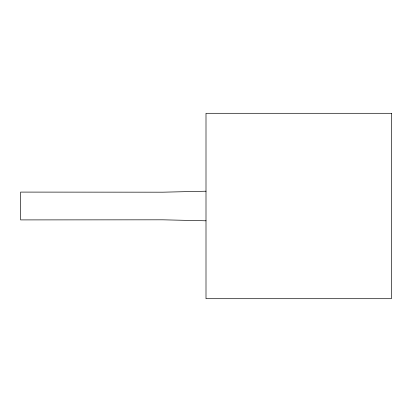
<?xml version="1.0" encoding="UTF-8"?>
<svg xmlns="http://www.w3.org/2000/svg" width="412" height="412" viewBox="0 0 412 412"><rect width="100%" height="100%" fill="white"/><g stroke="black" fill="none" stroke-linecap="round" stroke-linejoin="round"><path stroke-width="0.62" d="M206 191.204L162.781 192.188L20.6 192.095L20.6 219.905L162.781 219.812L206 220.796M391.4 113.3L206 113.3L206 298.7L391.4 298.7L391.4 113.3"/></g></svg>
